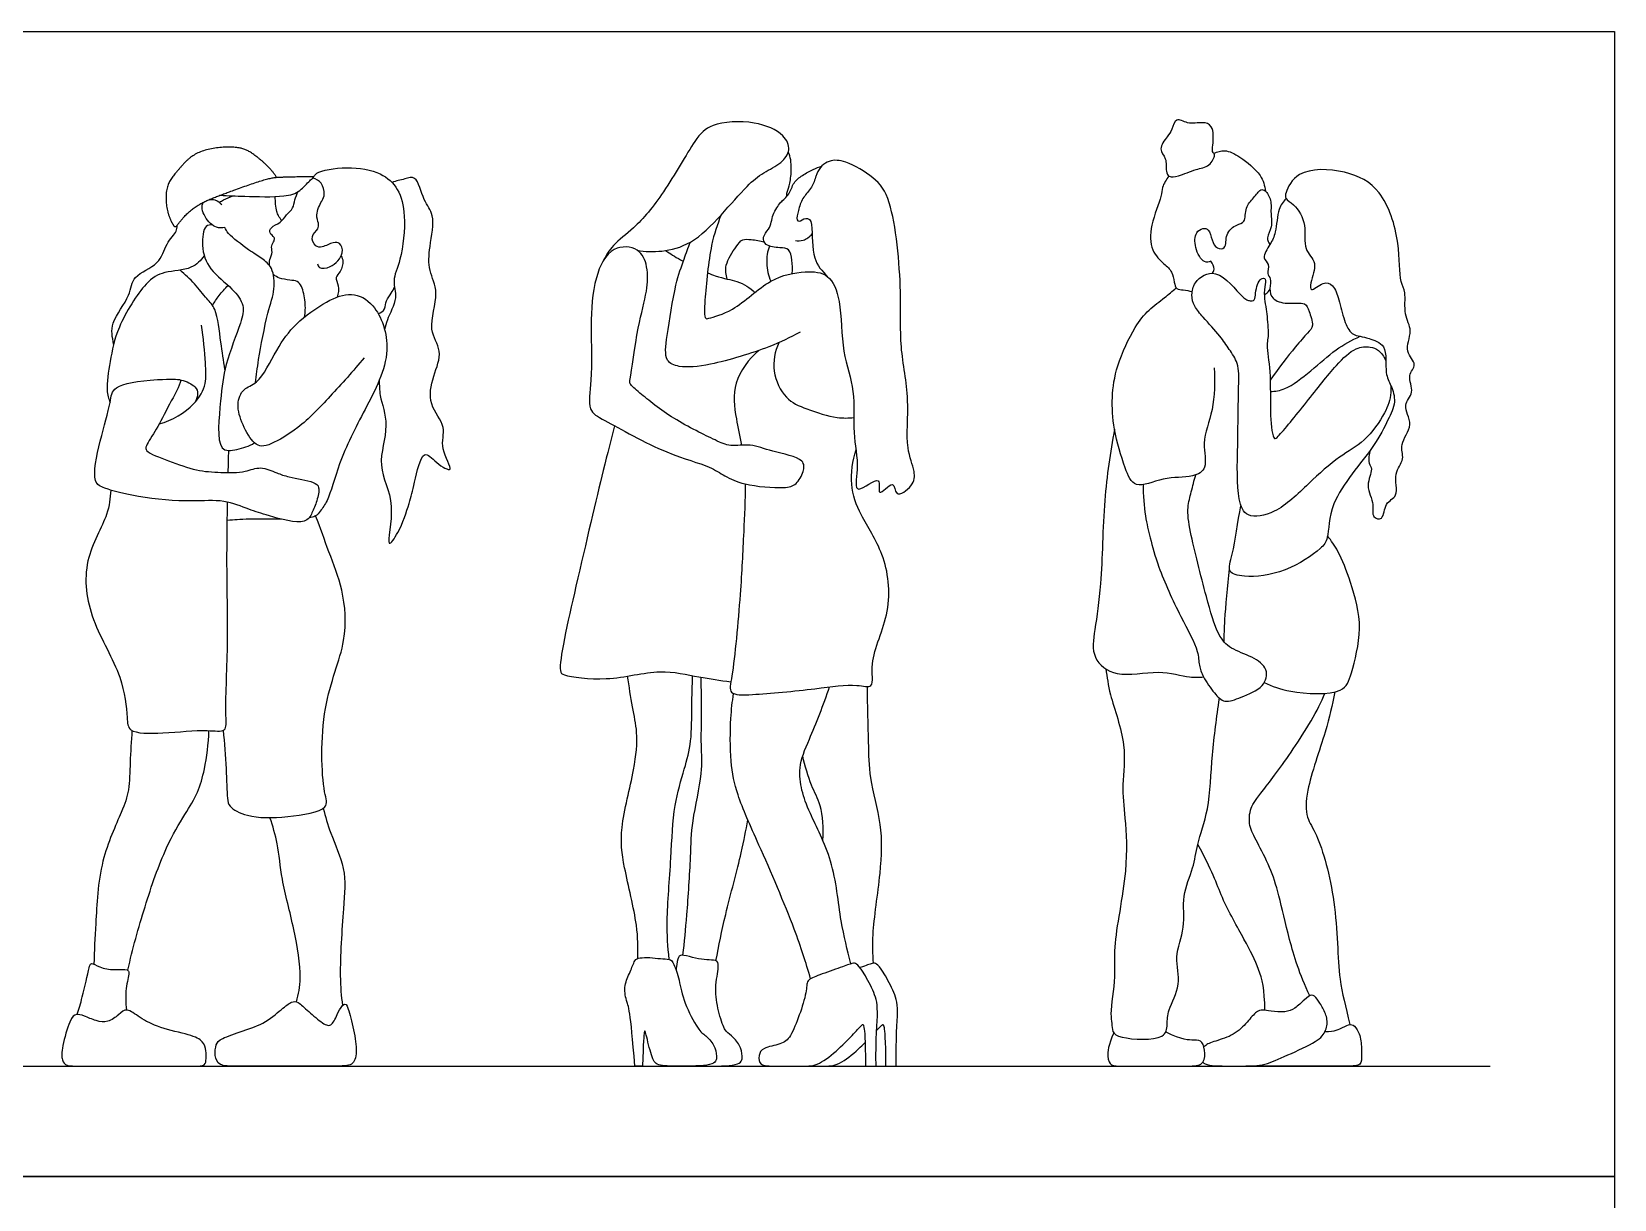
# Model space of a CAD drawing. Header units: millimetres. Extents: x 1 to 7, y 0.3 to 34.9.
# Drawn here: x 3.582 to 6.498, y 8.219 to 10.369 of the extents above; entities that cross this region are included whole.
import ezdxf

# ---------------------------------------------------------------- set-up
doc = ezdxf.new("R2010")
doc.units = ezdxf.units.MM
for name, color, linetype, true_color in [('AG-DIAGRAM', 7, 'Continuous', 0xfecc66), ('AG-PEOPLE', 7, 'Continuous', 0x66ccff), ('X-VPRT', 6, 'Continuous', 0xff00ff)]:
    doc.layers.add(name, color=color, linetype=linetype, true_color=true_color)

msp = doc.modelspace()

# ---------------------------------------------------------------- linework, layer by layer
at = {"layer": 'AG-DIAGRAM'}
msp.add_lwpolyline([(1.2399, 8.464), (6.2691, 8.464)], dxfattribs=at)
at = {"layer": 'AG-PEOPLE'}
for points, knots in [([(4.6975, 9.9664), (4.7124, 9.9638), (4.7437, 9.9627), (4.7996, 9.977), (4.8524, 10.0302), (4.898, 10.0844), (4.9292, 10.1099), (4.9629, 10.1254), (4.9818, 10.151), (4.9677, 10.1827), (4.9137, 10.2065), (4.8333, 10.2021), (4.8011, 10.1678), (4.7483, 10.0713), (4.6947, 10.0078), (4.6526, 9.9779), (4.6397, 9.9559), (4.6341, 9.9453)], [0, 0, 0, 0, 0.383952, 0.806017, 1.300028, 1.780414, 2.139519, 2.482799, 2.781142, 3.082835, 3.515241, 4.010678, 4.390087, 4.984817, 5.513217, 5.911614, 6.253307, 6.253307, 6.253307, 6.253307]), ([(5.6945, 10.1037), (5.6875, 10.1017), (5.6769, 10.1004), (5.6706, 10.1121), (5.6743, 10.1364), (5.6561, 10.1521), (5.6745, 10.1763), (5.6827, 10.1871), (5.6893, 10.2134), (5.7122, 10.1973), (5.7382, 10.2032), (5.7602, 10.1977), (5.7588, 10.1605), (5.7558, 10.1479), (5.7641, 10.1422), (5.7514, 10.1192), (5.7267, 10.1167), (5.7045, 10.1065), (5.6945, 10.1037)], [0, 0, 0, 0, 0.233563, 0.417844, 0.693599, 0.947036, 1.233425, 1.463877, 1.71614, 1.975066, 2.27346, 2.514898, 2.847604, 3.04733, 3.197637, 3.458046, 3.744772, 4.080389, 4.080389, 4.080389, 4.080389]), ([(4.973, 10.0657), (4.9732, 10.0683), (4.9733, 10.0737), (4.9798, 10.0904), (4.9822, 10.1174), (4.9804, 10.139), (4.9758, 10.1469)], [0, 0, 0, 0, 0.1575353, 0.3915073, 0.6731157, 0.9998848, 0.9998848, 0.9998848, 0.9998848]), ([(5.7598, 10.1447), (5.766, 10.1478), (5.7812, 10.1529), (5.8091, 10.1388), (5.8488, 10.1066), (5.8534, 10.0853), (5.855, 10.0752)], [0, 0, 0, 0, 0.260304, 0.575013, 0.978745, 1.295632, 1.295632, 1.295632, 1.295632]), ([(4.1003, 10.0992), (4.1023, 10.1025), (4.1054, 10.1126), (4.1656, 10.1218), (4.2253, 10.1123), (4.2598, 10.0796), (4.2721, 10.0291), (4.2646, 9.9499), (4.2445, 9.9109), (4.2584, 9.8789), (4.2354, 9.8388), (4.2338, 9.8263), (4.2323, 9.8201)], [0, 0, 0, 0, 0.196266, 0.628832, 1.08711, 1.463857, 1.87646, 2.392552, 2.764491, 3.087174, 3.465563, 3.718563, 3.718563, 3.718563, 3.718563]), ([(4.852, 10.0314), (4.8451, 10.0131), (4.8318, 9.9776), (4.822, 9.8807), (4.8207, 9.8387), (4.8317, 9.8417), (4.88, 9.8545), (4.9392, 9.9162), (5.005, 9.929), (5.0534, 9.9248), (5.0747, 9.87), (5.073, 9.7789), (5.1009, 9.7081), (5.093, 9.6302), (5.1077, 9.5708), (5.0933, 9.5075), (5.1517, 9.5608), (5.1359, 9.5038), (5.173, 9.5494), (5.1712, 9.5066), (5.2076, 9.533), (5.2102, 9.5605), (5.1901, 9.6046), (5.2015, 9.6925), (5.1793, 9.7912), (5.1864, 9.8859), (5.1704, 10.0559), (5.1364, 10.1004), (5.0839, 10.1313), (5.0501, 10.1343), (5.0318, 10.1179), (5.0268, 10.103), (5.0262, 10.1009), (5.0239, 10.0936), (5.0183, 10.079), (5.001, 10.0626), (4.9948, 10.0408), (4.9902, 10.0227), (4.9963, 10.018), (5.0082, 10.0287), (5.0176, 10.0231), (5.0206, 9.9946), (5.018, 9.95), (5.0382, 9.9282), (5.0479, 9.9183)], [0, 0, 0, 0, 0.435095, 1.008318, 1.338176, 1.477374, 1.865086, 2.397001, 2.858611, 3.224746, 3.631166, 4.176552, 4.673601, 5.166918, 5.638619, 5.980172, 6.334252, 6.598013, 6.895389, 7.139748, 7.447863, 7.742796, 8.124135, 8.65723, 9.221773, 9.795738, 10.526353, 10.949247, 11.379583, 11.696212, 12.021487, 12.071786, 12.071786, 12.071786, 12.344448, 12.617547, 12.893614, 13.129481, 13.250709, 13.458144, 13.672423, 13.672423, 14.117013, 14.483148, 14.483148, 14.483148, 14.483148]), ([(4.983, 9.9236), (4.9841, 9.9317), (4.9832, 9.9469), (4.9789, 9.9705), (4.96, 9.9707), (4.9335, 9.9736), (4.9275, 9.9912), (4.9402, 10.0047), (4.945, 10.018), (4.9471, 10.032), (4.9551, 10.0445), (4.9613, 10.0556), (4.9791, 10.0691), (4.9844, 10.0916), (5.0019, 10.1048), (5.0216, 10.1157), (5.0324, 10.1198), (5.0378, 10.1216)], [0, 0, 0, 0, 0.280605, 0.536414, 0.768334, 1.055075, 1.268105, 1.504152, 1.71841, 1.931066, 2.146581, 2.349408, 2.611983, 2.879748, 3.141486, 3.41114, 3.646754, 3.646754, 3.646754, 3.646754]), ([(6.0484, 9.5987), (6.0456, 9.5912), (6.0434, 9.5737), (6.0541, 9.5634), (6.0375, 9.532), (6.057, 9.4999), (6.0491, 9.4743), (6.0741, 9.468), (6.073, 9.503), (6.1028, 9.5119), (6.0887, 9.5562), (6.1134, 9.5811), (6.0997, 9.6101), (6.131, 9.6443), (6.1044, 9.6818), (6.1319, 9.7034), (6.1141, 9.7364), (6.1371, 9.756), (6.1087, 9.7797), (6.1282, 9.8188), (6.1085, 9.8474), (6.1148, 9.8897), (6.101, 9.9089), (6.1037, 9.9831), (6.0727, 10.0797), (6.0048, 10.1156), (5.914, 10.1185), (5.892, 10.0745), (5.8906, 10.0603), (5.91, 10.0511), (5.9331, 10.0126), (5.9223, 9.9679), (5.9531, 9.9443), (5.9373, 9.9096), (5.937, 9.8865), (5.961, 9.9105), (5.9814, 9.9025), (5.9908, 9.8746), (5.9988, 9.8382), (6.0123, 9.811), (6.0242, 9.8087), (6.0294, 9.808), (6.0349, 9.8071), (6.0453, 9.8038), (6.0818, 9.7936), (6.0735, 9.7394), (6.0868, 9.7182), (6.0969, 9.6859), (6.0789, 9.6517), (6.0565, 9.602), (5.9695, 9.5071), (5.9727, 9.4369), (5.9567, 9.4147), (5.8922, 9.371), (5.8203, 9.3626), (5.7823, 9.3728), (5.7974, 9.4101), (5.8034, 9.4665), (5.8098, 9.496)], [0, 0, 0, 0, 0.281452, 0.480722, 0.794833, 1.140194, 1.408218, 1.621091, 1.917343, 2.197205, 2.550381, 2.866719, 3.160589, 3.518472, 3.862721, 4.156373, 4.473887, 4.739277, 5.037469, 5.38675, 5.714537, 6.071479, 6.336665, 6.818333, 7.386477, 7.877598, 8.397843, 8.764519, 8.954723, 9.199383, 9.573577, 9.946359, 10.265546, 10.608822, 10.813953, 11.093996, 11.336031, 11.637565, 11.996217, 12.299237, 12.524309, 12.524309, 12.524309, 12.759055, 13.075351, 13.468346, 13.758824, 14.074417, 14.413559, 14.84146, 15.486974, 15.942033, 16.222826, 16.719244, 17.21637, 17.519934, 17.837928, 18.381729, 18.381729, 18.381729, 18.381729]), ([(3.9293, 10.0677), (3.9445, 10.0668), (3.9732, 10.0659), (4.0464, 10.0636), (4.076, 10.0734), (4.0918, 10.0928), (4.0984, 10.0979), (4.1003, 10.0992)], [0, 0, 0, 0, 0.390438, 0.879753, 1.202023, 1.495977, 1.611117, 1.611117, 1.611117, 1.611117]), ([(4.1083, 9.9412), (4.1092, 9.9389), (4.1112, 9.9323), (4.1346, 9.933), (4.1592, 9.9598), (4.151, 9.9812), (4.137, 9.9818), (4.1179, 9.971), (4.104, 9.9723), (4.0946, 9.9929), (4.1108, 10.0052), (4.111, 10.0165), (4.1042, 10.0321), (4.1162, 10.0575), (4.1233, 10.069), (4.1174, 10.092), (4.1059, 10.0975), (4.1003, 10.0992)], [0, 0, 0, 0, 0.158365, 0.415012, 0.751384, 0.993849, 1.191731, 1.460824, 1.66299, 1.906783, 2.148791, 2.331721, 2.563581, 2.862119, 3.076694, 3.339887, 3.58336, 3.58336, 3.58336, 3.58336]), ([(4.2223, 9.7269), (4.2226, 9.7175), (4.2218, 9.6976), (4.2433, 9.6424), (4.2141, 9.5674), (4.2559, 9.5049), (4.2315, 9.4087), (4.2614, 9.4507), (4.2782, 9.5015), (4.2869, 9.534), (4.3015, 9.6053), (4.3258, 9.5744), (4.3657, 9.5516), (4.331, 9.6038), (4.3492, 9.6412), (4.3103, 9.6823), (4.3211, 9.7345), (4.341, 9.7817), (4.3093, 9.8201), (4.3354, 9.8881), (4.3119, 9.9288), (4.3147, 9.9726), (4.3266, 10.0326), (4.3028, 10.0557), (4.2925, 10.1063), (4.2687, 10.0966), (4.2533, 10.0944), (4.2457, 10.0914)], [0, 0, 0, 0, 0.307376, 0.739762, 1.235792, 1.747113, 2.221523, 2.511426, 2.947453, 3.315828, 3.739575, 4.038267, 4.341114, 4.704137, 5.068684, 5.46955, 5.883234, 6.280317, 6.658734, 7.129078, 7.510708, 7.894974, 8.329868, 8.663828, 9.041235, 9.287799, 9.574146, 9.574146, 9.574146, 9.574146]), ([(5.6773, 10.1031), (5.6721, 10.097), (5.6635, 10.0819), (5.6642, 10.0649), (5.6416, 10.0126), (5.6424, 9.9662), (5.6674, 9.9415), (5.684, 9.9277), (5.6867, 9.9085), (5.69, 9.8938), (5.7042, 9.894), (5.7145, 9.8914), (5.7201, 9.8907)], [0, 0, 0, 0, 0.279461, 0.514841, 0.940478, 1.326684, 1.653102, 1.913839, 2.16185, 2.366389, 2.564045, 2.798249, 2.798249, 2.798249, 2.798249]), ([(3.9092, 10.0597), (3.9127, 10.0602), (3.9235, 10.0594), (3.9288, 10.0543), (3.9321, 10.0504)], [0.9801168, 0.9801168, 0.9801168, 0.9801168, 1.1020342, 1.3272948, 1.3272948, 1.3272948, 1.3272948]), ([(3.9279, 10.0548), (3.9304, 10.0564), (3.9356, 10.0597), (3.947, 10.0647), (3.9529, 10.0666)], [0, 0, 0, 0, 0.1749633, 0.4241867, 0.4241867, 0.4241867, 0.4241867]), ([(4.0199, 9.9387), (4.0199, 9.9422), (4.0198, 9.9493), (4.0268, 9.9629), (4.0222, 9.9748), (4.029, 9.9837), (4.0303, 9.9907), (4.0187, 9.9978), (4.0226, 10.0101), (4.0414, 10.0165), (4.0507, 10.0321), (4.0646, 10.0432), (4.066, 10.0597), (4.0707, 10.0696), (4.073, 10.0746)], [0, 0, 0, 0, 0.187476, 0.407717, 0.604952, 0.789708, 0.930377, 1.125498, 1.30497, 1.555746, 1.801771, 2.038572, 2.266817, 2.502013, 2.502013, 2.502013, 2.502013]), ([(4.0427, 10.0207), (4.0405, 10.0236), (4.0367, 10.0299), (4.033, 10.0378), (4.0312, 10.0515), (4.0308, 10.0607), (4.0309, 10.0654)], [0, 0, 0, 0, 0.190149, 0.3607938, 0.5730462, 0.7905311, 0.7905311, 0.7905311, 0.7905311]), ([(5.7543, 9.9461), (5.7506, 9.9448), (5.7393, 9.9422), (5.7235, 9.9714), (5.725, 9.9992), (5.739, 10.0077), (5.7519, 10.0054), (5.7558, 9.985), (5.764, 9.9684), (5.7841, 9.9684), (5.7798, 9.9975), (5.801, 10.0144), (5.819, 10.0165), (5.8166, 10.0468), (5.8333, 10.0613), (5.845, 10.0799), (5.8558, 10.0768), (5.8671, 10.0579), (5.8637, 10.0343), (5.869, 10.0096), (5.8553, 9.9899), (5.8606, 9.9807), (5.8629, 9.9769)], [0.047232, 0.047232, 0.047232, 0.047232, 0.218331, 0.534667, 0.830231, 1.041888, 1.224704, 1.477222, 1.718505, 1.921069, 2.200969, 2.487684, 2.706043, 2.991134, 3.264918, 3.51792, 3.680368, 3.93641, 4.21685, 4.500999, 4.764523, 4.972447, 4.972447, 4.972447, 4.972447]), ([(5.8928, 10.0618), (5.8878, 10.0557), (5.877, 10.0434), (5.8752, 9.9987), (5.8643, 9.9785), (5.8469, 9.9521), (5.8639, 9.9413), (5.8566, 9.9229), (5.8663, 9.9142), (5.8616, 9.8958), (5.8665, 9.8751), (5.8944, 9.8661), (5.9295, 9.8724), (5.935, 9.8538), (5.9456, 9.8274), (5.9315, 9.8129), (5.9083, 9.787), (5.8781, 9.748), (5.8637, 9.727)], [0, 0, 0, 0, 0.277801, 0.648183, 0.937089, 1.229138, 1.448271, 1.678956, 1.866434, 2.106378, 2.354345, 2.654201, 2.976458, 3.205579, 3.498962, 3.733865, 4.069206, 4.568918, 4.568918, 4.568918, 4.568918]), ([(3.9378, 10.0084), (3.9328, 10.0075), (3.9212, 10.0061), (3.8988, 10.0259), (3.8938, 10.049), (3.8985, 10.0548)], [0, 0, 0, 0, 0.2255437, 0.5361031, 0.8337777, 0.8337777, 0.8337777, 0.8337777]), ([(3.7331, 9.7937), (3.7305, 9.8062), (3.725, 9.8338), (3.7659, 9.8816), (3.7658, 9.921), (3.8198, 9.9386), (3.8274, 9.9782), (3.8502, 10.0003), (3.8497, 10.0083), (3.8499, 10.0117)], [0, 0, 0, 0, 0.358428, 0.801445, 1.144814, 1.544646, 1.905483, 2.217535, 2.400853, 2.400853, 2.400853, 2.400853]), ([(3.9145, 10.0133), (3.9107, 10.013), (3.8993, 10.0137), (3.8934, 9.972), (3.908, 9.9293), (3.952, 9.8977), (3.9755, 9.865), (3.9677, 9.8309), (3.9357, 9.7528), (3.9313, 9.6962), (3.9197, 9.5921), (3.9617, 9.5996), (3.9827, 9.6053), (3.9922, 9.6118)], [0, 0, 0, 0, 0.195232, 0.539766, 0.931253, 1.354712, 1.703211, 2.033326, 2.551893, 3.029322, 3.565598, 3.867292, 4.206868, 4.206868, 4.206868, 4.206868]), ([(3.9946, 9.7228), (3.9962, 9.737), (3.9993, 9.7642), (4.0158, 9.8518), (4.031, 9.8923), (4.0278, 9.9346), (4.0054, 9.9519), (3.9825, 9.9662), (3.9432, 9.9958), (3.9399, 10.0045), (3.9378, 10.0084)], [0, 0, 0, 0, 0.377796, 0.917499, 1.310407, 1.664904, 1.956609, 2.269566, 2.66718, 2.877942, 2.877942, 2.877942, 2.877942]), ([(4.6975, 9.9664), (4.7077, 9.9598), (4.7182, 9.9354), (4.7161, 9.8879), (4.6983, 9.8283), (4.685, 9.7307), (4.6829, 9.7199), (4.7059, 9.7006), (4.763, 9.654), (4.8398, 9.6177), (4.8682, 9.604), (4.9084, 9.611), (4.9439, 9.5946), (5.0069, 9.5848), (5.0047, 9.5581), (4.9914, 9.5339), (4.9662, 9.5269), (4.8949, 9.5332), (4.859, 9.55), (4.829, 9.5708), (4.7501, 9.59), (4.6409, 9.6518), (4.6041, 9.6707), (4.6158, 9.7317), (4.6111, 9.8266), (4.6162, 9.913), (4.6474, 9.9764), (4.6862, 9.9736), (4.6975, 9.9664)], [0, 0, 0, 0, 0.337141, 0.717601, 1.19273, 1.747105, 1.916771, 2.198826, 2.701851, 3.228079, 3.542269, 3.884089, 4.255721, 4.683602, 4.935131, 5.221653, 5.503945, 5.982735, 6.342919, 6.669322, 7.187612, 7.831434, 8.163554, 8.578028, 9.143712, 9.682428, 10.12944, 10.499522, 10.499522, 10.499522, 10.499522]), ([(4.9976, 9.8155), (4.9788, 9.8055), (4.9418, 9.7869), (4.8351, 9.7539), (4.7777, 9.7493), (4.7464, 9.7618), (4.753, 9.8126), (4.7666, 9.9019), (4.7833, 9.9488), (4.7914, 9.9712), (4.7955, 9.9815)], [0, 0, 0, 0, 0.45416, 1.055229, 1.488237, 1.771092, 2.153229, 2.705315, 3.108825, 3.437417, 3.437417, 3.437417, 3.437417]), ([(4.8635, 9.9134), (4.8613, 9.9216), (4.8573, 9.9395), (4.8793, 9.9725), (4.8905, 9.9879), (4.9084, 9.986), (4.9239, 9.9842), (4.9316, 9.9818)], [0, 0, 0, 0, 0.28783, 0.640574, 0.878765, 1.105641, 1.385371, 1.385371, 1.385371, 1.385371]), ([(4.941, 9.9743), (4.9376, 9.9641), (4.9338, 9.9424), (4.9393, 9.9197), (4.9438, 9.9093)], [0, 0, 0, 0, 0.3229332, 0.6546779, 0.6546779, 0.6546779, 0.6546779]), ([(4.989, 9.9844), (4.9937, 9.9836), (5.0036, 9.9831), (5.0154, 9.9913), (5.0197, 9.9964)], [0, 0, 0, 0, 0.2160115, 0.4597899, 0.4597899, 0.4597899, 0.4597899]), ([(3.9, 9.9564), (3.8933, 9.9479), (3.878, 9.9296), (3.8245, 9.9285), (3.7896, 9.9072), (3.7379, 9.8248), (3.7271, 9.7651), (3.718, 9.709), (3.7239, 9.6934), (3.7265, 9.6861)], [0, 0, 0, 0, 0.330097, 0.734546, 1.102551, 1.660744, 2.129018, 2.550433, 2.829302, 2.829302, 2.829302, 2.829302]), ([(4.152, 9.9558), (4.1537, 9.9529), (4.1571, 9.9465), (4.1522, 9.9265), (4.1395, 9.917), (4.1493, 9.9009), (4.1467, 9.887), (4.1449, 9.8802)], [0, 0, 0, 0, 0.183895, 0.438704, 0.650223, 0.878311, 1.143685, 1.143685, 1.143685, 1.143685]), ([(4.7498, 9.9659), (4.7588, 9.9599), (4.767, 9.9546), (4.7807, 9.9471), (4.7824, 9.9462)], [0, 0, 0, 0, 0.3241749, 0.3687649, 0.3687649, 0.3687649, 0.3687649]), ([(5.7567, 9.924), (5.7585, 9.9262), (5.7626, 9.9315), (5.758, 9.9424), (5.7543, 9.9461)], [0, 0, 0, 0, 0.1671138, 0.3928845, 0.3928845, 0.3928845, 0.3928845]), ([(3.9381, 9.7469), (3.9359, 9.7638), (3.9301, 9.7949), (3.9237, 9.8589), (3.9043, 9.8764), (3.8824, 9.9057), (3.8647, 9.9219), (3.8554, 9.9298)], [0, 0, 0, 0, 0.412985, 0.863301, 1.15267, 1.49606, 1.84712, 1.84712, 1.84712, 1.84712]), ([(4.0847, 9.8435), (4.0862, 9.8526), (4.0871, 9.8702), (4.0809, 9.8996), (4.0719, 9.9103), (4.0576, 9.911), (4.0384, 9.9145), (4.0311, 9.9188), (4.0275, 9.9211)], [0, 0, 0, 0, 0.3033, 0.616071, 0.818704, 1.031528, 1.286408, 1.491973, 1.491973, 1.491973, 1.491973]), ([(4.827, 9.9249), (4.8319, 9.9229), (4.8536, 9.9147), (4.88, 9.9108), (4.8995, 9.9011), (4.9099, 9.8931), (4.9144, 9.8888)], [0.6972663, 0.6972663, 0.6972663, 0.6972663, 0.8010947, 1.1652462, 1.422768, 1.6703479, 1.6703479, 1.6703479, 1.6703479]), ([(6.0861, 9.7169), (6.0862, 9.7127), (6.0859, 9.6934), (6.0762, 9.6663), (6.0387, 9.6126), (6.0073, 9.5965), (5.9915, 9.5853), (5.9731, 9.5724), (5.934, 9.5369), (5.878, 9.4813), (5.8194, 9.4711), (5.8012, 9.5121), (5.8043, 9.6094), (5.8052, 9.714), (5.8067, 9.7576), (5.7875, 9.7848), (5.7719, 9.8083), (5.7432, 9.8396), (5.7227, 9.8632), (5.7178, 9.8824), (5.7243, 9.9125), (5.7685, 9.9383), (5.804, 9.8871), (5.8212, 9.8744), (5.8242, 9.8737), (5.8267, 9.8734), (5.8291, 9.8731), (5.8358, 9.8726), (5.8366, 9.8948), (5.844, 9.9161), (5.8575, 9.915), (5.8527, 9.8979), (5.8526, 9.8762), (5.8569, 9.8576), (5.8591, 9.8321), (5.8597, 9.8194), (5.8598, 9.8186), (5.8606, 9.808), (5.8556, 9.792), (5.8658, 9.7404), (5.8624, 9.6689), (5.8685, 9.6145), (5.8817, 9.6263), (5.9337, 9.6898), (5.9819, 9.7526), (6.0187, 9.7881), (6.0475, 9.7896), (6.0639, 9.7836), (6.0731, 9.7715), (6.0769, 9.7629)], [-0.224117, -0.224117, -0.224117, -0.224117, -0.126722, 0.234374, 0.685162, 1.111351, 1.111351, 1.111351, 1.607687, 2.123755, 2.52038, 2.855747, 3.427494, 4.023245, 4.421497, 4.764144, 5.116176, 5.541142, 5.804715, 6.063879, 6.291606, 6.665312, 7.160608, 7.270738, 7.380867, 7.380867, 7.380867, 7.490996, 7.601126, 7.866797, 8.023652, 8.241279, 8.511033, 8.763694, 9.118643, 9.118643, 9.118643, 9.139326, 9.426404, 9.828817, 10.343752, 10.718391, 10.880167, 11.397262, 11.932153, 12.327997, 12.617855, 12.852066, 13.111822, 13.111822, 13.111822, 13.111822]), ([(3.9153, 9.8648), (3.9188, 9.8711), (3.9267, 9.8833), (3.938, 9.8959), (3.9441, 9.9017)], [0, 0, 0, 0, 0.269587, 0.5595372, 0.5595372, 0.5595372, 0.5595372]), ([(4.1944, 9.7685), (4.1746, 9.744), (4.1326, 9.6979), (4.0773, 9.6395), (4.0262, 9.6101), (4.0063, 9.6042), (3.9895, 9.6101), (3.9699, 9.6456), (3.9581, 9.6813), (3.9707, 9.7137), (4.0016, 9.7195), (4.0333, 9.7856), (4.0667, 9.8319), (4.1232, 9.8729), (4.1715, 9.8914), (4.2179, 9.8678), (4.2515, 9.7774), (4.1953, 9.6728), (4.148, 9.5793), (4.1295, 9.5057), (4.1182, 9.4923), (4.1136, 9.4859), (4.1105, 9.4826), (4.1097, 9.4775), (4.0977, 9.4746), (4.0934, 9.4739)], [0, 0, 0, 0, 0.562362, 1.088395, 1.523783, 1.7728, 1.996373, 2.358741, 2.718598, 3.02992, 3.331764, 3.811435, 4.262061, 4.740728, 5.142003, 5.526792, 6.061394, 6.684356, 7.292997, 7.780286, 8.06116, 8.06116, 8.06116, 8.274722, 8.362951, 8.362951, 8.362951, 8.362951]), ([(4.2205, 9.8494), (4.225, 9.8514), (4.2347, 9.8575), (4.2335, 9.8744), (4.2454, 9.8869), (4.2487, 9.8951), (4.2505, 9.8992)], [0, 0, 0, 0, 0.2226958, 0.4489182, 0.6832326, 0.8933848, 0.8933848, 0.8933848, 0.8933848]), ([(5.7606, 9.75), (5.7616, 9.7244), (5.7616, 9.673), (5.7357, 9.6141), (5.7504, 9.565), (5.7191, 9.5463), (5.6673, 9.5505), (5.613, 9.5234), (5.5945, 9.5687), (5.5743, 9.6362), (5.5712, 9.6958), (5.5795, 9.7544), (5.6123, 9.824), (5.6385, 9.8565), (5.6696, 9.8789), (5.6833, 9.8913), (5.6907, 9.8971)], [0, 0, 0, 0, 0.501519, 0.958226, 1.335324, 1.635953, 2.056131, 2.46102, 2.809779, 3.299547, 3.732444, 4.168969, 4.670082, 5.027001, 5.365684, 5.669061, 5.669061, 5.669061, 5.669061]), ([(5.8529, 9.8841), (5.8541, 9.8849), (5.8564, 9.8863), (5.8613, 9.8915), (5.8632, 9.8945)], [0, 0, 0, 0, 0.1161675, 0.3018431, 0.3018431, 0.3018431, 0.3018431]), ([(3.8171, 9.6469), (3.8407, 9.6527), (3.8832, 9.6789), (3.9051, 9.7204), (3.9018, 9.7599), (3.8989, 9.8056), (3.8947, 9.8284)], [0, 0, 0, 0, 0.493201, 0.873314, 1.231342, 1.713364, 1.713364, 1.713364, 1.713364]), ([(5.864, 9.7062), (5.8731, 9.7069), (5.8929, 9.7086), (5.9407, 9.7449), (5.9831, 9.7844), (6.014, 9.8008), (6.0294, 9.808)], [0, 0, 0, 0, 0.300008, 0.735174, 1.177557, 1.585397, 1.585397, 1.585397, 1.585397]), ([(4.9217, 9.782), (4.9031, 9.7663), (4.8714, 9.7236), (4.8777, 9.663), (4.8867, 9.6245), (4.8897, 9.6074)], [0, 0, 0, 0, 0.486685, 0.949243, 1.268183, 1.268183, 1.268183, 1.268183]), ([(4.9582, 9.7961), (4.9512, 9.78), (4.9437, 9.744), (4.9692, 9.6912), (5.009, 9.6736), (5.0655, 9.656), (5.0863, 9.6575), (5.0966, 9.6583)], [0, 0, 0, 0, 0.413599, 0.828098, 1.20373, 1.635447, 1.951514, 1.951514, 1.951514, 1.951514]), ([(3.8568, 9.7275), (3.8551, 9.717), (3.8306, 9.6747), (3.8144, 9.6391), (3.7921, 9.6076), (3.7913, 9.5943), (3.8375, 9.5777), (3.8848, 9.5598), (3.9297, 9.557), (3.9754, 9.5566), (4.0029, 9.57), (4.0346, 9.5557), (4.0551, 9.5487), (4.1009, 9.5412), (4.1138, 9.5304), (4.1077, 9.504), (4.0989, 9.4831), (4.0863, 9.4585), (4.0169, 9.4779), (3.9834, 9.4885), (3.9343, 9.5087), (3.8755, 9.5021), (3.7808, 9.5103), (3.7186, 9.5262), (3.6916, 9.5398), (3.7079, 9.6178), (3.7279, 9.6836), (3.7298, 9.7183), (3.7775, 9.7256), (3.8404, 9.73), (3.8577, 9.7291), (3.8845, 9.7174), (3.8893, 9.7027), (3.8862, 9.6922), (3.8831, 9.6865)], [-10.31426, -10.31426, -10.31426, -10.31426, -9.992303, -9.5876, -9.241728, -9.069216, -8.684691, -8.258739, -7.870424, -7.48408, -7.17242, -6.850356, -6.565135, -6.177092, -5.96059, -5.675961, -5.392003, -5.125683, -4.660737, -4.296177, -3.894171, -3.447308, -2.875975, -2.414734, -2.142055, -1.64712, -1.152121, -0.837772, -0.429909, -0.429909, -0.131087, 0.197581, 0.422918, 0.640198, 0.640198, 0.640198, 0.640198]), ([(4.6557, 9.6431), (4.6487, 9.6157), (4.6337, 9.5581), (4.5874, 9.3602), (4.5493, 9.193), (4.5639, 9.1821), (4.6469, 9.1706), (4.7375, 9.1979), (4.8106, 9.1795), (4.8505, 9.1747), (4.87, 9.1714)], [0, 0, 0, 0, 0.523969, 1.365706, 2.081379, 2.267878, 2.768738, 3.336993, 3.821312, 4.259775, 4.259775, 4.259775, 4.259775]), ([(5.5769, 9.6368), (5.5692, 9.5934), (5.5553, 9.5086), (5.5543, 9.3551), (5.5409, 9.2716), (5.5329, 9.2142), (5.5819, 9.1767), (5.6567, 9.196), (5.714, 9.1783), (5.7323, 9.1803), (5.7409, 9.1807)], [0, 0, 0, 0, 0.65738, 1.363775, 1.892821, 2.300455, 2.703441, 3.202041, 3.637297, 3.926647, 3.926647, 3.926647, 3.926647]), ([(4.8963, 9.5363), (4.8967, 9.5072), (4.8929, 9.4334), (4.8887, 9.3387), (4.875, 9.1887), (4.8641, 9.1465), (4.916, 9.1479), (5.0243, 9.1576), (5.0968, 9.1694), (5.1364, 9.1571), (5.1228, 9.2129), (5.1695, 9.3008), (5.1559, 9.4078), (5.1082, 9.4763), (5.0882, 9.5343), (5.0939, 9.5787), (5.1007, 9.5989)], [1.66421, 1.66421, 1.66421, 1.66421, 2.105567, 2.719319, 3.41662, 3.730229, 4.082797, 4.695193, 5.195828, 5.485178, 5.844681, 6.415351, 6.997635, 7.512514, 7.950796, 8.405831, 8.405831, 8.405831, 8.405831]), ([(5.6297, 9.5348), (5.6294, 9.5155), (5.6324, 9.4768), (5.643, 9.4361), (5.6571, 9.3806), (5.6967, 9.2937), (5.7323, 9.2309), (5.7319, 9.2022), (5.7398, 9.1799), (5.7601, 9.1511), (5.7795, 9.1307), (5.8106, 9.1439), (5.8526, 9.1596), (5.8619, 9.1965), (5.8301, 9.2194), (5.7903, 9.231), (5.7644, 9.2606), (5.7458, 9.3297), (5.7157, 9.4447), (5.7101, 9.4913), (5.7185, 9.5216), (5.7234, 9.5424), (5.7264, 9.5527)], [0, 0, 0, 0, 0.434312, 0.801429, 1.229117, 1.798543, 2.280793, 2.571859, 2.84435, 3.186236, 3.468249, 3.783852, 4.164401, 4.474256, 4.810356, 5.177797, 5.51668, 6.003352, 6.633379, 7.020462, 7.330464, 7.653863, 7.653863, 7.653863, 7.653863]), ([(3.7278, 9.5246), (3.7262, 9.5096), (3.725, 9.4775), (3.673, 9.3941), (3.6882, 9.2829), (3.7504, 9.1867), (3.758, 9.1092), (3.7592, 9.0762), (3.8278, 9.0761), (3.9004, 9.0848), (3.9426, 9.0775), (3.9378, 9.116), (3.9449, 9.2466), (3.9411, 9.3632), (3.9422, 9.4624), (3.9429, 9.5025)], [0, 0, 0, 0, 0.389568, 0.944304, 1.546899, 2.17105, 2.672327, 2.954173, 3.398798, 3.921124, 4.245348, 4.542589, 5.196822, 5.90371, 6.371344, 6.371344, 6.371344, 6.371344]), ([(3.935, 9.0824), (3.937, 9.0589), (3.9405, 9.0151), (3.9421, 8.9583), (3.9451, 8.9406), (3.9826, 8.9202), (4.0494, 8.9208), (4.1331, 8.9351), (4.1164, 8.9735), (4.1123, 9.1306), (4.1654, 9.2421), (4.1574, 9.3405), (4.1294, 9.4102), (4.1138, 9.4552), (4.1052, 9.4771)], [0, 0, 0, 0, 0.486862, 0.913608, 1.140967, 1.487488, 1.986126, 2.472204, 2.777221, 3.493461, 4.151675, 4.707145, 5.206353, 5.692011, 5.692011, 5.692011, 5.692011]), ([(4.0423, 9.4712), (4.021, 9.471), (3.9701, 9.4719), (3.9562, 9.4696), (3.9424, 9.4688)], [8.6234791, 8.6234791, 8.6234791, 8.6234791, 8.908116, 9.280773, 9.280773, 9.280773, 9.280773]), ([(5.8527, 9.1705), (5.8682, 9.1632), (5.897, 9.1512), (6.0004, 9.1453), (6.0139, 9.1894), (6.0364, 9.2718), (6.0135, 9.3526), (5.9906, 9.4119), (5.9764, 9.4314), (5.9694, 9.4404)], [0, 0, 0, 0, 0.409866, 0.955198, 1.306745, 1.828374, 2.35826, 2.807959, 3.142154, 3.142154, 3.142154, 3.142154]), ([(5.7787, 9.2454), (5.7791, 9.2588), (5.7799, 9.2856), (5.7849, 9.3482), (5.7887, 9.3793)], [0, 0, 0, 0, 0.362268, 0.9163416, 0.9163416, 0.9163416, 0.9163416]), ([(5.5607, 9.1957), (5.5633, 9.1796), (5.5668, 9.1474), (5.6015, 9.0552), (5.5893, 8.983), (5.5969, 8.918), (5.6029, 8.824), (5.572, 8.6828), (5.5804, 8.6331), (5.5679, 8.561), (5.5726, 8.5439), (5.5721, 8.5258), (5.5897, 8.5137), (5.671, 8.5096), (5.6743, 8.5415), (5.6743, 8.5686), (5.7021, 8.6149), (5.6848, 8.6654), (5.7094, 8.7194), (5.6993, 8.777), (5.7233, 8.8287), (5.7284, 8.8733), (5.7531, 8.9391), (5.7552, 9.0386), (5.7654, 9.1066), (5.7702, 9.1414)], [0, 0, 0, 0, 0.398673, 0.956968, 1.444733, 1.894569, 2.459333, 3.136794, 3.56193, 4.032703, 4.275014, 4.494789, 4.748795, 5.23798, 5.513861, 5.811387, 6.215743, 6.620285, 7.048654, 7.480079, 7.901319, 8.280759, 8.751858, 9.322559, 9.908373, 9.908373, 9.908373, 9.908373]), ([(4.6986, 8.6623), (4.6989, 8.6828), (4.6998, 8.7233), (4.672, 8.8316), (4.6638, 8.9015), (4.6935, 9.0087), (4.6995, 9.0771), (4.6883, 9.1253), (4.6828, 9.1633), (4.6797, 9.1822)], [0, 0, 0, 0, 0.446292, 1.036917, 1.526223, 2.11959, 2.590996, 2.985188, 3.415861, 3.415861, 3.415861, 3.415861]), ([(4.7564, 8.6605), (4.7542, 8.6841), (4.7503, 8.7315), (4.7609, 8.8473), (4.7632, 8.9419), (4.7846, 9.0104), (4.7986, 9.062), (4.7975, 9.1278), (4.7991, 9.1645), (4.7995, 9.1831)], [0, 0, 0, 0, 0.478951, 1.091068, 1.652235, 2.125468, 2.540686, 2.99731, 3.422562, 3.422562, 3.422562, 3.422562]), ([(4.7818, 8.6681), (4.7846, 8.6929), (4.7896, 8.741), (4.7966, 8.8506), (4.7972, 8.9129), (4.8192, 9.003), (4.8148, 9.0545), (4.8167, 9.114), (4.8157, 9.1578), (4.8152, 9.1801)], [0, 0, 0, 0, 0.493025, 1.079591, 1.544151, 2.080079, 2.492489, 2.925275, 3.390532, 3.390532, 3.390532, 3.390532]), ([(5.0912, 8.6524), (5.0848, 8.6787), (5.0705, 8.7312), (5.0616, 8.8417), (5.016, 8.9269), (5, 8.9704), (4.9937, 9.0162), (5.0153, 9.0677), (5.0414, 9.1299), (5.0519, 9.1624)], [0, 0, 0, 0, 0.512219, 1.112935, 1.669431, 2.050682, 2.411608, 2.835961, 3.411682, 3.411682, 3.411682, 3.411682]), ([(5.1329, 8.6535), (5.1319, 8.6711), (5.1293, 8.7065), (5.1472, 8.8213), (5.1504, 8.907), (5.1243, 8.9952), (5.1246, 9.0607), (5.1216, 9.129), (5.1217, 9.163)], [0, 0, 0, 0, 0.413734, 1.019088, 1.559801, 2.090837, 2.555271, 3.129738, 3.129738, 3.129738, 3.129738]), ([(5.0171, 8.6248), (5.0078, 8.6556), (4.9894, 8.7159), (4.9229, 8.8703), (4.8813, 8.9607), (4.8682, 9.0239), (4.8691, 9.1042), (4.8728, 9.1347), (4.875, 9.15)], [0, 0, 0, 0, 0.558734, 1.295777, 1.865038, 2.319084, 2.82158, 3.209269, 3.209269, 3.209269, 3.209269]), ([(5.983, 9.153), (5.9774, 9.1283), (5.9677, 9.0807), (5.9291, 8.9754), (5.9288, 8.921), (5.9536, 8.8879), (5.9884, 8.764), (5.9873, 8.6251), (6.0024, 8.5757), (6.0104, 8.5404)], [0, 0, 0, 0, 0.497747, 1.101427, 1.504458, 1.853484, 2.496808, 3.178134, 3.670456, 3.670456, 3.670456, 3.670456]), ([(3.7667, 9.0823), (3.7657, 9.0627), (3.7628, 9.0244), (3.7626, 8.9718), (3.7475, 8.9293), (3.7054, 8.8416), (3.7006, 8.727), (3.6972, 8.6768), (3.6967, 8.6517)], [0, 0, 0, 0, 0.443889, 0.855119, 1.237569, 1.804033, 2.42471, 2.926189, 2.926189, 2.926189, 2.926189]), ([(3.7592, 8.6404), (3.768, 8.6799), (3.789, 8.7558), (3.8267, 8.8652), (3.8632, 8.926), (3.8896, 8.968), (3.9014, 9.0117), (3.9081, 9.0582), (3.9085, 9.0818)], [0, 0, 0, 0, 0.636734, 1.258325, 1.743017, 2.139364, 2.526267, 3.012445, 3.012445, 3.012445, 3.012445]), ([(5.0394, 8.8801), (5.0416, 8.9012), (5.038, 8.9451), (5.017, 8.98), (5.0069, 9.0169), (5.0025, 9.0351)], [0, 0, 0, 0, 0.453192, 0.818086, 1.244353, 1.244353, 1.244353, 1.244353]), ([(4.1191, 8.9388), (4.1235, 8.9234), (4.1313, 8.8926), (4.1629, 8.8259), (4.1559, 8.7551), (4.1482, 8.6302), (4.1525, 8.5938), (4.1545, 8.5753)], [0, 0, 0, 0, 0.400325, 0.88041, 1.379069, 2.018997, 2.451455, 2.451455, 2.451455, 2.451455]), ([(4.0701, 8.5823), (4.0737, 8.5968), (4.0808, 8.6275), (4.0664, 8.718), (4.0418, 8.8058), (4.0365, 8.8727), (4.0263, 8.9057), (4.0211, 8.9215)], [0, 0, 0, 0, 0.386941, 0.935415, 1.498233, 1.967089, 2.375844, 2.375844, 2.375844, 2.375844]), ([(4.8427, 8.6579), (4.8482, 8.6865), (4.8587, 8.7413), (4.8907, 8.8571), (4.8977, 8.8973), (4.9013, 8.9176)], [0, 0, 0, 0, 0.532066, 1.147339, 1.595241, 1.595241, 1.595241, 1.595241]), ([(4.6931, 8.464), (4.6977, 8.464), (4.7024, 8.464), (4.7071, 8.464), (4.709, 8.5091), (4.7104, 8.5327), (4.7127, 8.5281), (4.7243, 8.4789), (4.7323, 8.464), (4.7702, 8.464), (4.8424, 8.464), (4.8447, 8.4815), (4.8407, 8.5028), (4.8228, 8.5221), (4.8115, 8.5274), (4.7825, 8.5816), (4.7752, 8.6242), (4.7646, 8.6548), (4.7583, 8.6618), (4.7406, 8.6614), (4.721, 8.6644), (4.7011, 8.6634), (4.6931, 8.6611), (4.6851, 8.6375), (4.6728, 8.6132), (4.6765, 8.584), (4.6854, 8.5677), (4.6931, 8.464)], [2.415356, 2.415356, 2.415356, 2.415356, 2.627984, 2.627984, 2.627984, 2.737772, 2.847561, 2.95735, 3.067139, 3.176928, 3.286717, 3.396506, 3.506295, 3.616084, 3.725872, 3.835661, 3.94545, 4.055239, 4.165028, 4.274817, 4.384606, 4.494395, 4.604184, 4.713972, 4.823761, 4.93355, 5.043339, 5.043339, 5.043339, 5.043339]), ([(4.8015, 8.4642), (4.8076, 8.464), (4.8305, 8.464), (4.8896, 8.464), (4.8919, 8.4815), (4.8879, 8.5028), (4.87, 8.5221), (4.8587, 8.5274), (4.8468, 8.5646), (4.8394, 8.6072), (4.8498, 8.6525), (4.8435, 8.6595), (4.8259, 8.6591), (4.8062, 8.6621), (4.7806, 8.6695), (4.7727, 8.6671), (4.7704, 8.6528), (4.7694, 8.6419), (4.7693, 8.6405)], [3.126801, 3.126801, 3.126801, 3.126801, 3.176928, 3.286717, 3.396506, 3.506295, 3.616084, 3.725872, 3.835661, 3.94545, 4.055239, 4.165028, 4.274817, 4.384606, 4.494395, 4.604184, 4.713972, 4.729875, 4.729875, 4.729875, 4.729875]), ([(3.6659, 8.5591), (3.6693, 8.5699), (3.6754, 8.5892), (3.6872, 8.643), (3.6908, 8.656), (3.7088, 8.6444), (3.7329, 8.6405), (3.7588, 8.6433), (3.7625, 8.6349), (3.7539, 8.6052), (3.7552, 8.5805), (3.7566, 8.5673)], [0, 0, 0, 0, 0.336901, 0.76437, 0.936548, 1.171524, 1.475137, 1.755344, 1.896418, 2.208166, 2.572772, 2.572772, 2.572772, 2.572772]), ([(5.121, 8.464), (5.1265, 8.464), (5.1321, 8.464), (5.1376, 8.464), (5.1366, 8.5163), (5.1436, 8.5721), (5.1331, 8.6027), (5.1121, 8.6419), (5.1005, 8.6532), (5.0958, 8.6545), (5.0759, 8.6469), (5.0302, 8.6307), (5.0086, 8.6227), (5.0109, 8.6031), (4.9966, 8.5575), (4.98, 8.5156), (4.9637, 8.504), (4.9265, 8.4977), (4.9215, 8.4844), (4.9215, 8.464), (4.9497, 8.464), (5.0046, 8.464), (5.0312, 8.464), (5.0698, 8.496), (5.0987, 8.5259), (5.1133, 8.5422), (5.1147, 8.5409), (5.118, 8.5163), (5.118, 8.464)], [0, 0, 0, 0, 0.232108, 0.232108, 0.232108, 0.346458, 0.460807, 0.575157, 0.689507, 0.803856, 0.918206, 1.032555, 1.146905, 1.261254, 1.375604, 1.489954, 1.604303, 1.718653, 1.833002, 1.947352, 2.061701, 2.176051, 2.290401, 2.40475, 2.5191, 2.633449, 2.747799, 2.862148, 2.862148, 2.862148, 2.862148]), ([(5.158, 8.464), (5.1635, 8.464), (5.1691, 8.464), (5.1746, 8.464), (5.1736, 8.5163), (5.1806, 8.5721), (5.1701, 8.6027), (5.1491, 8.6419), (5.1375, 8.6532), (5.1328, 8.6545), (5.1194, 8.6494), (5.1082, 8.6453), (5.108, 8.6452)], [0, 0, 0, 0, 0.2321082, 0.2321082, 0.2321082, 0.3464578, 0.4608073, 0.5751569, 0.6895065, 0.8038561, 0.9182057, 0.9204263, 0.9204263, 0.9204263, 0.9204263]), ([(5.7394, 8.4712), (5.7414, 8.4686), (5.745, 8.4669), (5.7521, 8.4658), (5.7639, 8.464), (5.8066, 8.464), (5.851, 8.464), (5.8844, 8.4795), (5.9496, 8.5078), (5.9667, 8.5263), (5.9704, 8.5501), (5.9613, 8.5709), (5.9493, 8.5888), (5.9413, 8.5976), (5.9277, 8.5875), (5.9087, 8.5685), (5.8929, 8.5629), (5.8625, 8.565), (5.8507, 8.5682), (5.8374, 8.5653), (5.8197, 8.542), (5.7936, 8.5183), (5.759, 8.5097), (5.7454, 8.5035), (5.7416, 8.4993)], [2.147091, 2.147091, 2.147091, 2.147091, 2.21133, 2.21133, 2.21133, 2.316631, 2.421933, 2.527234, 2.632536, 2.737837, 2.843139, 2.94844, 3.053741, 3.159043, 3.264344, 3.369646, 3.474947, 3.580249, 3.68555, 3.790851, 3.896153, 4.001454, 4.106756, 4.194704, 4.194704, 4.194704, 4.194704]), ([(5.1386, 8.5293), (5.143, 8.5341), (5.1505, 8.5421), (5.1517, 8.5409), (5.155, 8.5163), (5.155, 8.464)], [2.5496969, 2.5496969, 2.5496969, 2.5496969, 2.6334493, 2.7477989, 2.8621485, 2.8621485, 2.8621485, 2.8621485]), ([(4.9912, 8.464), (4.9912, 8.464), (5.005, 8.464), (5.0416, 8.464), (5.0682, 8.464), (5.0989, 8.4894), (5.1136, 8.5036), (5.1174, 8.5073)], [2.0616671, 2.0616671, 2.0616671, 2.0616671, 2.0617014, 2.176051, 2.2904006, 2.4047502, 2.4488616, 2.4488616, 2.4488616, 2.4488616])]:
    msp.add_open_spline(points, degree=3, knots=knots, dxfattribs=at)
msp.add_rational_spline([(4.0333, 10.1007), (4.0231, 10.117), (3.9927, 10.1437), (3.9619, 10.1604), (3.8833, 10.1524), (3.8546, 10.1164), (3.8271, 10.0869), (3.8298, 10.04), (3.8386, 10.0199), (3.8435, 10.0119), (3.8442, 10.0108), (3.8453, 10.0101), (3.8466, 10.01), (3.848, 10.01), (3.8491, 10.0106), (3.8499, 10.0117), (3.8588, 10.0244), (3.8826, 10.0509), (3.9402, 10.0716), (4.0177, 10.1002), (4.0428, 10.1014), (4.0889, 10.1025), (4.0987, 10.1024), (4.1021, 10.1024)], [1, 1, 1, 1, 1, 1, 1, 1, 1, 1, 0.91935767503, 0.91935767503, 1, 0.91935767503, 0.91935767503, 1, 1, 1, 1, 1, 1, 1, 1, 1], degree=3, knots=[-2.754894, -2.754894, -2.754894, -2.754894, -2.315529, -1.969627, -1.477139, -1.088835, -0.732321, -0.340444, -0.058394, -0.058394, -0.058394, -0.045686, -0.045686, -0.045686, -0.032979, -0.032979, -0.032979, 0.338538, 0.807898, 1.323864, 1.630308, 2.020034, 2.190121, 2.190121, 2.190121, 2.190121], dxfattribs=at)
for points in [[(3.9441, 9.5571), (3.9445, 9.5707), (3.9448, 9.5843), (3.9452, 9.5977)], [(5.9368, 8.5934), (5.9173, 8.6335), (5.8978, 8.6994), (5.879, 8.7839), (5.8645, 8.8291), (5.8381, 8.8796), (5.8236, 8.9056), (5.8259, 8.9409), (5.8444, 8.9633), (5.9041, 9.0418), (5.9523, 9.1197), (5.9646, 9.1503)], [(5.8538, 8.567), (5.8536, 8.6054), (5.8441, 8.6437), (5.8193, 8.6915), (5.7712, 8.776), (5.757, 8.8251), (5.7303, 8.872)], [(4.1653, 8.569), (4.1623, 8.5776), (4.1578, 8.5817), (4.1462, 8.5636), (4.1353, 8.5356), (4.1201, 8.5404), (4.0908, 8.5656), (4.0715, 8.5842), (4.0615, 8.5829), (4.0483, 8.5742), (4.0142, 8.5433), (3.9717, 8.5288), (3.9279, 8.514), (3.9217, 8.505), (3.9185, 8.4834), (3.9259, 8.464), (3.9559, 8.464), (4.0358, 8.464), (4.1475, 8.464), (4.1739, 8.464), (4.1826, 8.487), (4.1758, 8.5305), (4.1683, 8.5605), (4.1653, 8.569)], [(3.6473, 8.4655), (3.6435, 8.4671), (3.6371, 8.4733), (3.6367, 8.4964), (3.653, 8.5532), (3.6642, 8.5608), (3.6773, 8.5572), (3.7012, 8.5465), (3.7222, 8.5437), (3.7433, 8.5588), (3.7564, 8.5727), (3.7799, 8.5536), (3.8153, 8.5341), (3.8773, 8.5214), (3.8988, 8.5099), (3.9039, 8.4912), (3.9031, 8.4781), (3.9031, 8.464), (3.8829, 8.464), (3.8534, 8.464), (3.6598, 8.464), (3.6511, 8.464), (3.6473, 8.4655)], [(5.5755, 8.5254), (5.5651, 8.5019), (5.5632, 8.4787), (5.5694, 8.464), (5.5881, 8.464), (5.6554, 8.464), (5.7091, 8.464), (5.7403, 8.464), (5.7449, 8.487), (5.7393, 8.5116), (5.7259, 8.5121), (5.7024, 8.5116), (5.6711, 8.5269)], [(5.9648, 8.5279), (5.9833, 8.5273), (5.9982, 8.5362), (6.0117, 8.5421), (6.0216, 8.5378), (6.0318, 8.5151), (6.0322, 8.4851), (6.0322, 8.464), (6.0101, 8.464), (5.9708, 8.464), (5.8187, 8.464)]]:
    msp.add_open_spline(points, degree=3, dxfattribs=at)
at = {"layer": 'X-VPRT'}
for points in [[(1.0113, 8.2608), (1.0113, 10.369), (6.4977, 10.369), (6.4977, 8.2608)], [(1.0113, 6.1526), (1.0113, 8.2608), (6.4977, 8.2608), (6.4977, 6.1526)]]:
    msp.add_lwpolyline(points, close=True, dxfattribs=at)

doc.saveas('drawing.dxf')
